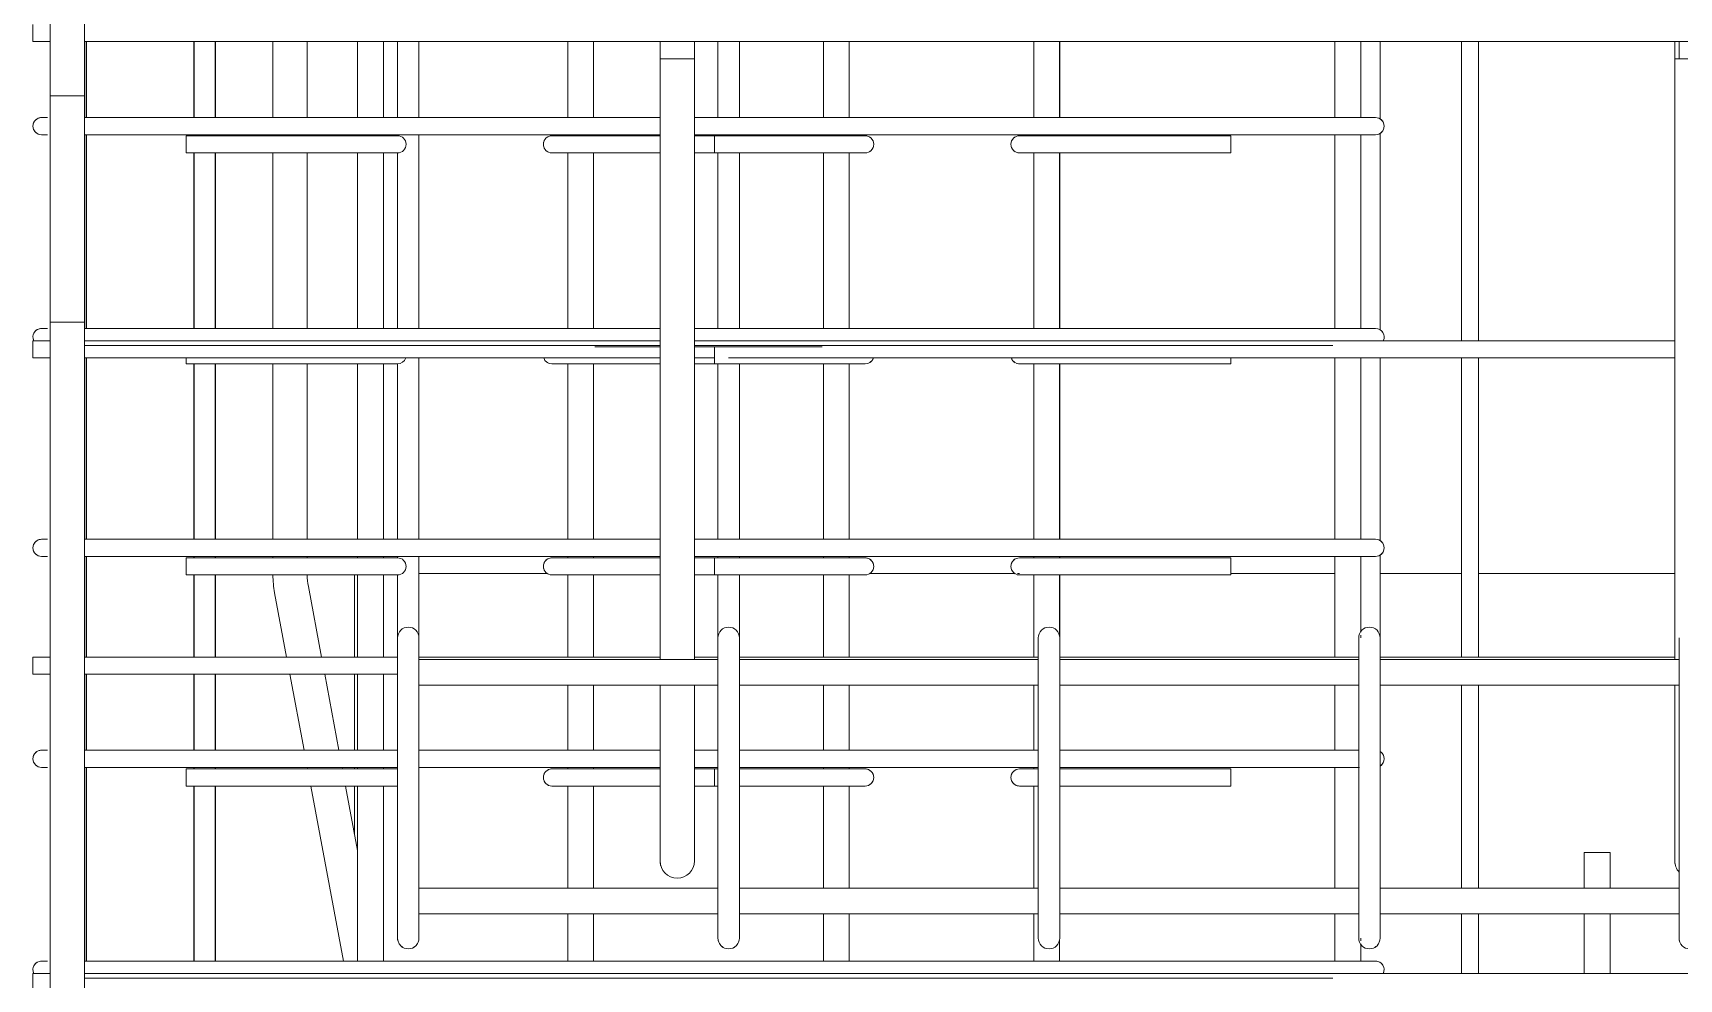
# Model space of a CAD drawing. Header units: millimetres. Extents: x -31655 to -5862, y 2843 to 78926.
# Drawn here: x -30420 to -29653, y 4391 to 4832 of the extents above; entities that cross this region are included whole.
import ezdxf

# ---------------------------------------------------------------- set-up
doc = ezdxf.new("R2010")
doc.units = ezdxf.units.MM
for name, color, linetype, lineweight in [('A-WALL', 113, 'Continuous', 25), ('S-BEAM', 12, 'Continuous', 18), ('S-RBAR', 171, 'Continuous', 18)]:
    doc.layers.add(name, color=color, linetype=linetype, lineweight=lineweight)

# ---------------------------------------------------------------- blocks, each defined once
blk = doc.blocks.new('M_Rectangular Corbel - M_Rectangular Corbel-5472199-Elevation Front')
at = {"layer": 'S-BEAM'}
for p, q in [((-30270.39, 4540.8), (-30270.39, 4579.07)), ((-30240.39, 4579.75), (-30180.5, 4579.75)), ((-30030.25, 4579.75), (-29962.5, 4579.75)), ((-29961.36, 4579.75), (-29960.39, 4579.75)), ((-29861.91, 4579.75), (-29813.32, 4579.75)), ((-29792.27, 4579.75), (-29754.39, 4579.75)), ((-29746.39, 4579.75), (-29654.9, 4579.75)), ((-30270.39, 4497.38), (-30270.39, 4532.8)), ((-30270.39, 4488.66), (-30270.39, 4489.38)), ((-30270.39, 4458.08), (-30270.39, 4480.66))]:
    blk.add_line(p, q, dxfattribs=at)

msp = doc.modelspace()

# ---------------------------------------------------------------- linework, layer by layer
at = {"layer": 'A-WALL'}
for p, q in [((-30395.39395, 4792.37073), (-30395.39395, 4827.82695)), ((-30345.39395, 4827.82695), (-30345.39395, 4792.37073)), ((-30335.39395, 4827.82695), (-30335.39395, 4792.37073)), ((-30395.39395, 4694.04049), (-30395.39395, 4784.37073)), ((-30345.39395, 4784.37073), (-30345.39395, 4783.89224)), ((-30335.39395, 4784.37073), (-30335.39395, 4783.89224)), ((-30345.39395, 4775.89224), (-30345.39395, 4694.04049)), ((-30335.39395, 4775.89224), (-30335.39395, 4694.04049)), ((-30395.39395, 4595.71026), (-30395.39395, 4680.3142)), ((-30345.39395, 4677.48276), (-30345.39395, 4595.71026)), ((-30335.39395, 4677.48276), (-30335.39395, 4595.71026)), ((-30395.39395, 4540.80145), (-30395.39395, 4587.71026)), ((-30345.39395, 4587.71026), (-30345.39395, 4587.07328)), ((-30335.39395, 4587.71026), (-30335.39395, 4587.07328)), ((-30345.39395, 4579.07328), (-30345.39395, 4540.80145)), ((-30335.39395, 4579.07328), (-30335.39395, 4540.80145)), ((-30395.39395, 4497.38002), (-30395.39395, 4532.80145)), ((-30345.39395, 4532.80145), (-30345.39395, 4497.38002)), ((-30335.39395, 4532.80145), (-30335.39395, 4497.38002)), ((-30395.39395, 4399.04978), (-30395.39395, 4489.38002)), ((-30345.39395, 4489.38002), (-30345.39395, 4488.66379)), ((-30335.39395, 4489.38002), (-30335.39395, 4488.66379)), ((-30345.39395, 4480.66379), (-30345.39395, 4399.04978)), ((-30335.39395, 4480.66379), (-30335.39395, 4399.04978))]:
    msp.add_line(p, q, dxfattribs=at)
at = {"layer": 'S-RBAR'}
for p, q in [((-30412.39395, 5460.17917), (-30412.39395, 4696.9502)), ((-30396.39395, 5460.17917), (-30396.39395, 4696.9502)), ((-30420.39395, 4827.82695), (-30420.39395, 4835.82695)), ((-30420.39395, 4827.82695), (-30412.39395, 4827.82695)), ((-30396.39395, 4827.82695), (-26504.39395, 4827.82695)), ((-30308.52294, 4827.82695), (-30308.52294, 4792.37073)), ((-30292.52294, 4827.82695), (-30292.52294, 4792.37073)), ((-30268.98659, 4792.37073), (-30268.98659, 4827.82695)), ((-30256.98659, 4792.37073), (-30256.98659, 4827.82695)), ((-30250.39395, 4827.82695), (-30250.39395, 4792.37073)), ((-30240.39395, 4827.82695), (-30240.39395, 4792.37073)), ((-30171.00816, 4792.37073), (-30171.00816, 4827.82695)), ((-30159.00816, 4792.37073), (-30159.00816, 4827.82695)), ((-30128.00099, 4819.75), (-30128.00099, 4827.82695)), ((-30112.00099, 4819.75), (-30112.00099, 4827.82695)), ((-30101.01895, 4827.82695), (-30101.01895, 4792.37073)), ((-30091.01895, 4827.82695), (-30091.01895, 4792.37073)), ((-30051.77973, 4792.37073), (-30051.77973, 4827.82695)), ((-30039.77973, 4792.37073), (-30039.77973, 4827.82695)), ((-29953.80131, 4792.37073), (-29953.80131, 4827.82695)), ((-29941.80131, 4792.37073), (-29941.80131, 4827.82695)), ((-29941.64395, 4827.82695), (-29941.64395, 4792.37073)), ((-29754.39395, 4688.3142), (-29754.39395, 4827.82695)), ((-29746.39395, 4688.3142), (-29746.39395, 4827.82695)), ((-29654.8997, 4819.75), (-29654.8997, 4827.82695)), ((-29652.89395, 4827.82695), (-29652.89395, 4819.75)), ((-29813.32288, 4792.37073), (-29813.32288, 4827.489)), ((-29801.32288, 4792.37073), (-29801.32288, 4827.489)), ((-29792.26895, 4827.489), (-29792.26895, 4791.67193)), ((-30128.00099, 4819.75), (-30128.00099, 4539.64273)), ((-30128.00099, 4819.75), (-30112.00099, 4819.75)), ((-30112.00099, 4819.75), (-30112.00099, 4539.64273)), ((-29654.8997, 4819.75), (-29654.8997, 4539.64273)), ((-29654.8997, 4819.75), (-29638.8997, 4819.75)), ((-30396.39395, 4802.5498), (-30412.39395, 4802.5498)), ((-30412.39395, 4053.80073), (-30412.39395, 4802.5498)), ((-30396.39395, 4053.80073), (-30396.39395, 4802.5498)), ((-30416.39395, 4792.37073), (-30413.58601, 4792.37073)), ((-30128.00099, 4792.37073), (-30396.39395, 4792.37073)), ((-29814.39395, 4792.37073), (-30112.00099, 4792.37073)), ((-29814.39395, 4792.37073), (-29800.25181, 4792.37073)), ((-29800.25181, 4792.37073), (-29794.39395, 4792.37073)), ((-29800.25181, 4792.37073), (-29794.39395, 4792.37073)), ((-30416.39395, 4784.37073), (-30413.58601, 4784.37073)), ((-30128.00099, 4784.37073), (-30396.39395, 4784.37073)), ((-30348.8828, 4783.89224), (-30324.67822, 4783.89224)), ((-30348.8828, 4775.89224), (-30348.8828, 4783.89224)), ((-30284.53608, 4783.89224), (-30324.67822, 4783.89224)), ((-30308.52294, 4784.37073), (-30308.52294, 4783.89224)), ((-30292.52294, 4784.37073), (-30292.52294, 4783.89224)), ((-30284.53608, 4783.89224), (-30250.39395, 4783.89224)), ((-30268.98659, 4783.89224), (-30268.98659, 4784.37073)), ((-30256.98659, 4783.89224), (-30256.98659, 4784.37073)), ((-30250.39395, 4784.37073), (-30250.39395, 4783.89224)), ((-30240.39395, 4784.37073), (-30240.39395, 4694.04049)), ((-30178.39395, 4783.89224), (-30158.39395, 4783.89224)), ((-30171.00816, 4783.89224), (-30171.00816, 4784.37073)), ((-30159.00816, 4783.89224), (-30159.00816, 4784.37073)), ((-30128.00099, 4783.89224), (-30158.39395, 4783.89224)), ((-29814.39395, 4784.37073), (-30112.00099, 4784.37073)), ((-30102.59853, 4783.89224), (-30112.00099, 4783.89224)), ((-30096.10968, 4783.89224), (-30102.59853, 4783.89224)), ((-30102.59853, 4783.89224), (-30102.59853, 4775.89224)), ((-30101.01895, 4784.37073), (-30101.01895, 4783.89224)), ((-30052.35921, 4783.89224), (-30096.10968, 4783.89224)), ((-30091.01895, 4784.37073), (-30091.01895, 4783.89224)), ((-30052.35921, 4783.89224), (-30032.35921, 4783.89224)), ((-30051.77973, 4783.89224), (-30051.77973, 4784.37073)), ((-30039.77973, 4783.89224), (-30039.77973, 4784.37073)), ((-29926.25181, 4783.89224), (-29960.39395, 4783.89224)), ((-29953.80131, 4783.89224), (-29953.80131, 4784.37073)), ((-29941.80131, 4783.89224), (-29941.80131, 4784.37073)), ((-29941.64395, 4784.37073), (-29941.64395, 4783.89224)), ((-29926.25181, 4783.89224), (-29886.10968, 4783.89224)), ((-29861.90509, 4783.89224), (-29886.10968, 4783.89224)), ((-29861.90509, 4783.89224), (-29861.90509, 4775.89224)), ((-29814.39395, 4784.37073), (-29794.39395, 4784.37073)), ((-29814.39395, 4784.37073), (-29794.39395, 4784.37073)), ((-29813.32288, 4694.04049), (-29813.32288, 4784.37073)), ((-29801.32288, 4694.04049), (-29801.32288, 4784.37073)), ((-29792.26895, 4785.06953), (-29792.26895, 4693.34169)), ((-30348.8828, 4775.89224), (-30324.67822, 4775.89224)), ((-30284.53608, 4775.89224), (-30324.67822, 4775.89224)), ((-30308.52294, 4775.89224), (-30308.52294, 4694.04049)), ((-30292.52294, 4775.89224), (-30292.52294, 4694.04049)), ((-30284.53608, 4775.89224), (-30250.39395, 4775.89224)), ((-30268.98659, 4694.04049), (-30268.98659, 4775.89224)), ((-30256.98659, 4694.04049), (-30256.98659, 4775.89224)), ((-30250.39395, 4775.89224), (-30250.39395, 4694.04049)), ((-30178.39395, 4775.89224), (-30158.39395, 4775.89224)), ((-30171.00816, 4694.04049), (-30171.00816, 4775.89224)), ((-30159.00816, 4694.04049), (-30159.00816, 4775.89224)), ((-30128.00099, 4775.89224), (-30158.39395, 4775.89224)), ((-30102.59853, 4775.89224), (-30112.00099, 4775.89224)), ((-30096.10968, 4775.89224), (-30102.59853, 4775.89224)), ((-30101.01895, 4775.89224), (-30101.01895, 4694.04049)), ((-30052.35921, 4775.89224), (-30096.10968, 4775.89224)), ((-30091.01895, 4775.89224), (-30091.01895, 4694.04049)), ((-30052.35921, 4775.89224), (-30032.35921, 4775.89224)), ((-30051.77973, 4694.04049), (-30051.77973, 4775.89224)), ((-30039.77973, 4694.04049), (-30039.77973, 4775.89224)), ((-29926.25181, 4775.89224), (-29960.39395, 4775.89224)), ((-29953.80131, 4694.04049), (-29953.80131, 4775.89224)), ((-29941.80131, 4694.04049), (-29941.80131, 4775.89224)), ((-29941.64395, 4775.89224), (-29941.64395, 4694.04049)), ((-29926.25181, 4775.89224), (-29886.10968, 4775.89224)), ((-29861.90509, 4775.89224), (-29886.10968, 4775.89224)), ((-30416.39395, 4694.04049), (-30413.58601, 4694.04049)), ((-30412.39395, 4696.9502), (-30396.39395, 4696.9502)), ((-30128.00099, 4694.04049), (-30396.39395, 4694.04049)), ((-29814.39395, 4694.04049), (-30112.00099, 4694.04049)), ((-29814.39395, 4694.04049), (-29800.25181, 4694.04049)), ((-29800.25181, 4694.04049), (-29794.39395, 4694.04049)), ((-29800.25181, 4694.04049), (-29794.39395, 4694.04049)), ((-30420.39395, 4688.3142), (-30412.39395, 4688.3142)), ((-30420.39395, 4680.3142), (-30420.39395, 4688.3142)), ((-30396.39395, 4688.3142), (-30128.00099, 4688.3142)), ((-30128.00099, 4686.04049), (-30396.39395, 4686.04049)), ((-30128.00099, 4685.48276), (-30158.39395, 4685.48276)), ((-30112.00099, 4688.3142), (-29654.8997, 4688.3142)), ((-29814.39395, 4686.04049), (-30112.00099, 4686.04049)), ((-30102.59853, 4685.48276), (-30112.00099, 4685.48276)), ((-30096.10968, 4685.48276), (-30102.59853, 4685.48276)), ((-30102.59853, 4685.48276), (-30102.59853, 4677.48276)), ((-30052.35921, 4685.48276), (-30096.10968, 4685.48276)), ((-30420.39395, 4680.3142), (-30412.39395, 4680.3142)), ((-30396.39395, 4680.3142), (-30128.00099, 4680.3142)), ((-30348.8828, 4677.48276), (-30348.8828, 4680.3142)), ((-30348.8828, 4677.48276), (-30324.67822, 4677.48276)), ((-30284.53608, 4677.48276), (-30324.67822, 4677.48276)), ((-30308.52294, 4677.48276), (-30308.52294, 4595.71026)), ((-30292.52294, 4677.48276), (-30292.52294, 4595.71026)), ((-30284.53608, 4677.48276), (-30250.39395, 4677.48276)), ((-30268.98659, 4595.71026), (-30268.98659, 4677.48276)), ((-30256.98659, 4595.71026), (-30256.98659, 4677.48276)), ((-30250.39395, 4677.48276), (-30250.39395, 4595.71026)), ((-30240.39395, 4680.3142), (-30240.39395, 4595.71026)), ((-30178.39395, 4677.48276), (-30158.39395, 4677.48276)), ((-30171.00816, 4595.71026), (-30171.00816, 4677.48276)), ((-30159.00816, 4595.71026), (-30159.00816, 4677.48276)), ((-30128.00099, 4677.48276), (-30158.39395, 4677.48276)), ((-30112.00099, 4680.3142), (-30102.59853, 4680.3142)), ((-30102.59853, 4677.48276), (-30112.00099, 4677.48276)), ((-30096.10968, 4677.48276), (-30102.59853, 4677.48276)), ((-30101.01895, 4677.48276), (-30101.01895, 4595.71026)), ((-30096.10968, 4680.3142), (-29654.8997, 4680.3142)), ((-30052.35921, 4677.48276), (-30096.10968, 4677.48276)), ((-30091.01895, 4677.48276), (-30091.01895, 4595.71026)), ((-30052.35921, 4677.48276), (-30032.35921, 4677.48276)), ((-30051.77973, 4595.71026), (-30051.77973, 4677.48276)), ((-30039.77973, 4595.71026), (-30039.77973, 4677.48276)), ((-29926.25181, 4677.48276), (-29960.39395, 4677.48276)), ((-29953.80131, 4595.71026), (-29953.80131, 4677.48276)), ((-29941.80131, 4595.71026), (-29941.80131, 4677.48276)), ((-29941.64395, 4677.48276), (-29941.64395, 4595.71026)), ((-29926.25181, 4677.48276), (-29886.10968, 4677.48276)), ((-29861.90509, 4677.48276), (-29886.10968, 4677.48276)), ((-29861.90509, 4680.3142), (-29861.90509, 4677.48276)), ((-29813.32288, 4595.71026), (-29813.32288, 4680.3142)), ((-29801.32288, 4595.71026), (-29801.32288, 4680.3142)), ((-29792.26895, 4680.3142), (-29792.26895, 4595.01145)), ((-29754.39395, 4540.80145), (-29754.39395, 4680.3142)), ((-29746.39395, 4540.80145), (-29746.39395, 4680.3142)), ((-30416.39395, 4595.71026), (-30413.58601, 4595.71026)), ((-30128.00099, 4595.71026), (-30396.39395, 4595.71026)), ((-29814.39395, 4595.71026), (-30112.00099, 4595.71026)), ((-29814.39395, 4595.71026), (-29800.25181, 4595.71026)), ((-29800.25181, 4595.71026), (-29794.39395, 4595.71026)), ((-29800.25181, 4595.71026), (-29794.39395, 4595.71026)), ((-30416.39395, 4587.71026), (-30413.58601, 4587.71026)), ((-30128.00099, 4587.71026), (-30396.39395, 4587.71026)), ((-30348.8828, 4587.07328), (-30324.67822, 4587.07328)), ((-30348.8828, 4579.07328), (-30348.8828, 4587.07328)), ((-30284.53608, 4587.07328), (-30324.67822, 4587.07328)), ((-30308.52294, 4587.71026), (-30308.52294, 4587.07328)), ((-30292.52294, 4587.71026), (-30292.52294, 4587.07328)), ((-30284.53608, 4587.07328), (-30250.39395, 4587.07328)), ((-30268.98659, 4587.07328), (-30268.98659, 4587.71026)), ((-30256.98659, 4587.07328), (-30256.98659, 4587.71026)), ((-30250.39395, 4587.71026), (-30250.39395, 4587.07328)), ((-30240.39395, 4587.71026), (-30240.39395, 4574.75)), ((-30178.39395, 4587.07328), (-30158.39395, 4587.07328)), ((-30171.00816, 4587.07328), (-30171.00816, 4587.71026)), ((-30159.00816, 4587.07328), (-30159.00816, 4587.71026)), ((-30128.00099, 4587.07328), (-30158.39395, 4587.07328)), ((-29814.39395, 4587.71026), (-30112.00099, 4587.71026)), ((-30102.59853, 4587.07328), (-30112.00099, 4587.07328)), ((-30096.10968, 4587.07328), (-30102.59853, 4587.07328)), ((-30102.59853, 4587.07328), (-30102.59853, 4579.07328)), ((-30101.01895, 4587.71026), (-30101.01895, 4587.07328)), ((-30052.35921, 4587.07328), (-30096.10968, 4587.07328)), ((-30091.01895, 4587.71026), (-30091.01895, 4587.07328)), ((-30052.35921, 4587.07328), (-30032.35921, 4587.07328)), ((-30051.77973, 4587.07328), (-30051.77973, 4587.71026)), ((-30039.77973, 4587.07328), (-30039.77973, 4587.71026)), ((-29926.25181, 4587.07328), (-29960.39395, 4587.07328)), ((-29953.80131, 4587.07328), (-29953.80131, 4587.71026)), ((-29941.80131, 4587.07328), (-29941.80131, 4587.71026)), ((-29941.64395, 4587.71026), (-29941.64395, 4587.07328)), ((-29926.25181, 4587.07328), (-29886.10968, 4587.07328)), ((-29861.90509, 4587.07328), (-29886.10968, 4587.07328)), ((-29861.90509, 4587.07328), (-29861.90509, 4579.07328)), ((-29814.39395, 4587.71026), (-29794.39395, 4587.71026)), ((-29814.39395, 4587.71026), (-29794.39395, 4587.71026)), ((-29813.32288, 4540.80145), (-29813.32288, 4587.71026)), ((-29801.32288, 4552.46193), (-29801.32288, 4587.71026)), ((-29792.26895, 4588.40906), (-29792.26895, 4574.75)), ((-30348.8828, 4579.07328), (-30324.67822, 4579.07328)), ((-30284.53608, 4579.07328), (-30324.67822, 4579.07328)), ((-30284.53608, 4579.07328), (-30250.39395, 4579.07328)), ((-30268.98659, 4540.80145), (-30268.98659, 4579.07328)), ((-30256.98659, 4540.80145), (-30256.98659, 4579.07328)), ((-30250.39395, 4579.07328), (-30250.39395, 4574.75)), ((-30250.39395, 4574.75), (-30250.39395, 4549.75)), ((-30240.39395, 4574.75), (-30240.39395, 4549.75)), ((-30178.39395, 4579.07328), (-30158.39395, 4579.07328)), ((-30171.00816, 4540.80145), (-30171.00816, 4579.07328)), ((-30159.00816, 4540.80145), (-30159.00816, 4579.07328)), ((-30128.00099, 4579.07328), (-30158.39395, 4579.07328)), ((-30102.59853, 4579.07328), (-30112.00099, 4579.07328)), ((-30096.10968, 4579.07328), (-30102.59853, 4579.07328)), ((-30101.01895, 4579.07328), (-30101.01895, 4574.75)), ((-30101.01895, 4574.75), (-30101.01895, 4549.75)), ((-30052.35921, 4579.07328), (-30096.10968, 4579.07328)), ((-30091.01895, 4579.07328), (-30091.01895, 4574.75)), ((-30091.01895, 4574.75), (-30091.01895, 4549.75)), ((-30052.35921, 4579.07328), (-30032.35921, 4579.07328)), ((-30051.77973, 4540.80145), (-30051.77973, 4579.07328)), ((-30039.77973, 4540.80145), (-30039.77973, 4579.07328)), ((-29926.25181, 4579.07328), (-29960.39395, 4579.07328)), ((-29953.80131, 4540.80145), (-29953.80131, 4579.07328)), ((-29941.80131, 4551.0441), (-29941.80131, 4579.07328)), ((-29941.64395, 4579.07328), (-29941.64395, 4574.75)), ((-29941.64395, 4574.75), (-29941.64395, 4549.75)), ((-29926.25181, 4579.07328), (-29886.10968, 4579.07328)), ((-29861.90509, 4579.07328), (-29886.10968, 4579.07328)), ((-29792.26895, 4574.75), (-29792.26895, 4549.75)), ((-30307.70787, 4570.77629), (-30302.11244, 4540.80145)), ((-30291.97956, 4573.71231), (-30285.83606, 4540.80145)), ((-30250.39395, 4524.75), (-30250.39395, 4549.75)), ((-30240.39395, 4524.75), (-30240.39395, 4549.75)), ((-30101.01895, 4524.75), (-30101.01895, 4549.75)), ((-30091.01895, 4524.75), (-30091.01895, 4549.75)), ((-29951.64395, 4524.75), (-29951.64395, 4549.75)), ((-29941.64395, 4524.75), (-29941.64395, 4549.75)), ((-29802.26895, 4524.75), (-29802.26895, 4549.75)), ((-29801.32288, 4549.75), (-29801.32288, 4550.94197)), ((-29792.26895, 4524.75), (-29792.26895, 4549.75)), ((-29652.89395, 4524.75), (-29652.89395, 4549.75)), ((-30420.39395, 4540.80145), (-30412.39395, 4540.80145)), ((-30420.39395, 4532.80145), (-30420.39395, 4540.80145)), ((-30396.39395, 4540.80145), (-30250.39395, 4540.80145)), ((-30240.39395, 4540.80145), (-30128.00099, 4540.80145)), ((-30240.39395, 4539.64273), (-30101.01895, 4539.64273)), ((-30112.00099, 4540.80145), (-30101.01895, 4540.80145)), ((-30091.01895, 4540.80145), (-29951.64395, 4540.80145)), ((-30091.01895, 4539.64273), (-29951.64395, 4539.64273)), ((-29941.64395, 4540.80145), (-29802.26895, 4540.80145)), ((-29941.64395, 4539.64273), (-29802.26895, 4539.64273)), ((-29792.26895, 4540.80145), (-29654.8997, 4540.80145)), ((-29792.26895, 4539.64273), (-29652.89395, 4539.64273)), ((-30420.39395, 4532.80145), (-30412.39395, 4532.80145)), ((-30396.39395, 4532.80145), (-30250.39395, 4532.80145)), ((-30300.61907, 4532.80145), (-30294.00692, 4497.38002)), ((-30284.34269, 4532.80145), (-30277.73054, 4497.38002)), ((-30268.98659, 4497.38002), (-30268.98659, 4532.80145)), ((-30256.98659, 4497.38002), (-30256.98659, 4532.80145)), ((-30250.39395, 4524.75), (-30250.39395, 4434.75)), ((-30240.39395, 4527.64273), (-30101.01895, 4527.64273)), ((-30240.39395, 4524.75), (-30240.39395, 4434.75)), ((-30171.00816, 4497.38002), (-30171.00816, 4527.64273)), ((-30159.00816, 4497.38002), (-30159.00816, 4527.64273)), ((-30128.00099, 4527.64273), (-30128.00099, 4485.75)), ((-30112.00099, 4527.64273), (-30112.00099, 4485.75)), ((-30101.01895, 4524.75), (-30101.01895, 4434.75)), ((-30091.01895, 4527.64273), (-29951.64395, 4527.64273)), ((-30091.01895, 4524.75), (-30091.01895, 4434.75)), ((-30051.77973, 4497.38002), (-30051.77973, 4527.64273)), ((-30039.77973, 4497.38002), (-30039.77973, 4527.64273)), ((-29953.80131, 4497.38002), (-29953.80131, 4527.64273)), ((-29951.64395, 4524.75), (-29951.64395, 4434.75)), ((-29941.64395, 4527.64273), (-29802.26895, 4527.64273)), ((-29941.64395, 4524.75), (-29941.64395, 4434.75)), ((-29813.32288, 4497.38002), (-29813.32288, 4527.64273)), ((-29802.26895, 4524.75), (-29802.26895, 4434.75)), ((-29792.26895, 4527.64273), (-29652.89395, 4527.64273)), ((-29792.26895, 4524.75), (-29792.26895, 4434.75)), ((-29754.39395, 4433.09023), (-29754.39395, 4527.64273)), ((-29746.39395, 4433.09023), (-29746.39395, 4527.64273)), ((-29654.8997, 4527.64273), (-29654.8997, 4485.75)), ((-29652.89395, 4524.75), (-29652.89395, 4434.75)), ((-30416.39395, 4497.38002), (-30413.58601, 4497.38002)), ((-30250.39395, 4497.38002), (-30396.39395, 4497.38002)), ((-30128.00099, 4497.38002), (-30240.39395, 4497.38002)), ((-30101.01895, 4497.38002), (-30112.00099, 4497.38002)), ((-29951.64395, 4497.38002), (-30091.01895, 4497.38002)), ((-29814.39395, 4497.38002), (-29941.64395, 4497.38002)), ((-29814.39395, 4497.38002), (-29802.07929, 4497.38002)), ((-30416.39395, 4489.38002), (-30413.58601, 4489.38002)), ((-30250.39395, 4489.38002), (-30396.39395, 4489.38002)), ((-30348.8828, 4488.66379), (-30324.67822, 4488.66379)), ((-30348.8828, 4480.66379), (-30348.8828, 4488.66379)), ((-30284.53608, 4488.66379), (-30324.67822, 4488.66379)), ((-30292.51355, 4489.38002), (-30292.37985, 4488.66379)), ((-30284.53608, 4488.66379), (-30250.39395, 4488.66379)), ((-30276.23717, 4489.38002), (-30276.10347, 4488.66379)), ((-30268.98659, 4488.66379), (-30268.98659, 4489.38002)), ((-30256.98659, 4488.66379), (-30256.98659, 4489.38002)), ((-30128.00099, 4489.38002), (-30240.39395, 4489.38002)), ((-30178.39395, 4488.66379), (-30158.39395, 4488.66379)), ((-30171.00816, 4488.66379), (-30171.00816, 4489.38002)), ((-30159.00816, 4488.66379), (-30159.00816, 4489.38002)), ((-30128.00099, 4488.66379), (-30158.39395, 4488.66379)), ((-30128.00099, 4445.75), (-30128.00099, 4485.75)), ((-30101.01895, 4489.38002), (-30112.00099, 4489.38002)), ((-30102.59853, 4488.66379), (-30112.00099, 4488.66379)), ((-30112.00099, 4445.75), (-30112.00099, 4485.75)), ((-30101.01895, 4488.66379), (-30102.59853, 4488.66379)), ((-30102.59853, 4488.66379), (-30102.59853, 4480.66379)), ((-29951.64395, 4489.38002), (-30091.01895, 4489.38002)), ((-30052.35921, 4488.66379), (-30091.01895, 4488.66379)), ((-30052.35921, 4488.66379), (-30032.35921, 4488.66379)), ((-30051.77973, 4488.66379), (-30051.77973, 4489.38002)), ((-30039.77973, 4488.66379), (-30039.77973, 4489.38002)), ((-29952.09233, 4488.66379), (-29960.39395, 4488.66379)), ((-29953.80131, 4488.66379), (-29953.80131, 4489.38002)), ((-29926.25181, 4488.66379), (-29941.78123, 4488.66379)), ((-29814.39395, 4489.38002), (-29941.64395, 4489.38002)), ((-29926.25181, 4488.66379), (-29886.10968, 4488.66379)), ((-29861.90509, 4488.66379), (-29886.10968, 4488.66379)), ((-29861.90509, 4488.66379), (-29861.90509, 4480.66379)), ((-29814.39395, 4489.38002), (-29801.9214, 4489.38002)), ((-29814.39395, 4489.38002), (-29801.9214, 4489.38002)), ((-29813.32288, 4433.09023), (-29813.32288, 4489.38002)), ((-29654.8997, 4445.75), (-29654.8997, 4485.75)), ((-30348.8828, 4480.66379), (-30324.67822, 4480.66379)), ((-30284.53608, 4480.66379), (-30324.67822, 4480.66379)), ((-30290.88649, 4480.66379), (-30275.65152, 4399.04978)), ((-30284.53608, 4480.66379), (-30250.39395, 4480.66379)), ((-30274.6101, 4480.66379), (-30268.98659, 4450.5385)), ((-30268.98659, 4399.04978), (-30268.98659, 4480.66379)), ((-30256.98659, 4399.04978), (-30256.98659, 4480.66379)), ((-30178.39395, 4480.66379), (-30158.39395, 4480.66379)), ((-30171.00816, 4433.09023), (-30171.00816, 4480.66379)), ((-30159.00816, 4433.09023), (-30159.00816, 4480.66379)), ((-30128.00099, 4480.66379), (-30158.39395, 4480.66379)), ((-30102.59853, 4480.66379), (-30112.00099, 4480.66379)), ((-30101.01895, 4480.66379), (-30102.59853, 4480.66379)), ((-30052.35921, 4480.66379), (-30091.01895, 4480.66379)), ((-30052.35921, 4480.66379), (-30032.35921, 4480.66379)), ((-30051.77973, 4433.09023), (-30051.77973, 4480.66379)), ((-30039.77973, 4433.09023), (-30039.77973, 4480.66379)), ((-29952.09233, 4480.66379), (-29960.39395, 4480.66379)), ((-29953.80131, 4433.09023), (-29953.80131, 4480.66379)), ((-29926.25181, 4480.66379), (-29941.78123, 4480.66379)), ((-29926.25181, 4480.66379), (-29886.10968, 4480.66379)), ((-29861.90509, 4480.66379), (-29886.10968, 4480.66379)), ((-29697.07288, 4449.75), (-29697.07288, 4433.09023)), ((-29697.07288, 4449.75), (-29685.07288, 4449.75)), ((-29685.07288, 4449.75), (-29685.07288, 4433.09023)), ((-30250.39395, 4409.75), (-30250.39395, 4434.75)), ((-30240.39395, 4409.75), (-30240.39395, 4434.75)), ((-30240.39395, 4433.09023), (-30101.01895, 4433.09023)), ((-30101.01895, 4409.75), (-30101.01895, 4434.75)), ((-30091.01895, 4409.75), (-30091.01895, 4434.75)), ((-30091.01895, 4433.09023), (-29951.64395, 4433.09023)), ((-29951.64395, 4409.75), (-29951.64395, 4434.75)), ((-29941.64395, 4409.75), (-29941.64395, 4434.75)), ((-29941.64395, 4433.09023), (-29802.26895, 4433.09023)), ((-29802.26895, 4409.75), (-29802.26895, 4434.75)), ((-29792.26895, 4409.75), (-29792.26895, 4434.75)), ((-29792.26895, 4433.09023), (-29652.89395, 4433.09023)), ((-29652.89395, 4409.75), (-29652.89395, 4434.75)), ((-30240.39395, 4421.09023), (-30101.01895, 4421.09023)), ((-30171.00816, 4399.04978), (-30171.00816, 4421.09023)), ((-30159.00816, 4399.04978), (-30159.00816, 4421.09023)), ((-30091.01895, 4421.09023), (-29951.64395, 4421.09023)), ((-30051.77973, 4399.04978), (-30051.77973, 4421.09023)), ((-30039.77973, 4399.04978), (-30039.77973, 4421.09023)), ((-29953.80131, 4399.04978), (-29953.80131, 4421.09023)), ((-29941.64395, 4421.09023), (-29802.26895, 4421.09023)), ((-29813.32288, 4399.04978), (-29813.32288, 4421.09023)), ((-29792.26895, 4421.09023), (-29652.89395, 4421.09023)), ((-29754.39395, 4393.2887), (-29754.39395, 4421.09023)), ((-29746.39395, 4393.2887), (-29746.39395, 4421.09023)), ((-29697.07288, 4421.09023), (-29697.07288, 4393.2887)), ((-29685.07288, 4421.09023), (-29685.07288, 4393.2887)), ((-29941.80131, 4399.04978), (-29941.80131, 4408.4559)), ((-29801.32288, 4408.55803), (-29801.32288, 4409.75)), ((-29801.32288, 4399.04978), (-29801.32288, 4407.03807)), ((-30416.39395, 4399.04978), (-30413.58601, 4399.04978)), ((-29814.39395, 4399.04978), (-30396.39395, 4399.04978)), ((-29814.39395, 4399.04978), (-29800.25181, 4399.04978)), ((-29800.25181, 4399.04978), (-29794.39395, 4399.04978)), ((-29800.25181, 4399.04978), (-29794.39395, 4399.04978)), ((-30420.39395, 4393.2887), (-30412.39395, 4393.2887)), ((-30420.39395, 4385.2887), (-30420.39395, 4393.2887)), ((-30396.39395, 4393.2887), (-26504.39395, 4393.2887)), ((-29814.39395, 4391.04978), (-30396.39395, 4391.04978))]:
    msp.add_line(p, q, dxfattribs=at)
for centre, radius, start, end in [((-30416.39395, 4788.37073), 4, 90, 270), ((-30416.39395, 4788.37073), 4, 120, 165), ((-30416.39395, 4788.37073), 4, 90, 105), ((-29794.39395, 4788.37073), 4, 270, 90), ((-29794.39395, 4788.37073), 4, 270, 90), ((-29794.39395, 4788.37073), 4, 15, 57.73667504), ((-30416.39395, 4788.37073), 4, 195, 240), ((-30250.39395, 4779.89224), 4, 270, 90), ((-30178.39395, 4779.89224), 4, 90, 270), ((-30178.39395, 4779.89224), 4, 120, 165), ((-30178.39395, 4779.89224), 4, 90, 105), ((-30032.39395, 4779.89224), 4, 75, 90), ((-30032.35921, 4779.89224), 4, 75, 90), ((-30032.35921, 4779.89224), 4, 270, 90), ((-30032.39395, 4779.89224), 4, 15, 60), ((-30032.35921, 4779.89224), 4, 15, 60), ((-29960.39395, 4779.89224), 4, 90, 270), ((-29960.39395, 4779.89224), 4, 120, 165), ((-29794.39395, 4788.37073), 4, 302.26332496, 345), ((-30178.39395, 4779.89224), 4, 195, 240), ((-30032.39395, 4779.89224), 4, 300, 345), ((-30032.35921, 4779.89224), 4, 300, 345), ((-29960.39395, 4779.89224), 4, 195, 240), ((-29960.39395, 4779.89224), 4, 255, 270), ((-30416.39395, 4690.04049), 4, 90, 205.74429302), ((-30416.39395, 4690.04049), 4, 120, 165), ((-30416.39395, 4690.04049), 4, 90, 105), ((-29794.39395, 4690.04049), 4, 334.25570698, 90), ((-29794.39395, 4690.04049), 4, 334.25570698, 90), ((-29794.39395, 4690.04049), 4, 15, 57.73667504), ((-30416.39395, 4690.04049), 4, 195, 205.74429302), ((-29794.39395, 4690.04049), 4, 334.25570698, 345), ((-30250.39395, 4681.48276), 4, 270, 342.92763553), ((-30178.39395, 4681.48276), 4, 197.07236447, 270), ((-30178.39395, 4681.48276), 4, 197.07236447, 240), ((-30032.35921, 4681.48276), 4, 270, 342.92763553), ((-30032.39395, 4681.48276), 4, 300, 342.92763553), ((-30032.35921, 4681.48276), 4, 300, 342.92763553), ((-29960.39395, 4681.48276), 4, 197.07236447, 240), ((-29960.39395, 4681.48276), 4, 197.07236447, 270), ((-29960.39395, 4681.48276), 4, 255, 270), ((-30416.39395, 4591.71026), 4, 90, 270), ((-30416.39395, 4591.71026), 4, 120, 165), ((-30416.39395, 4591.71026), 4, 195, 240), ((-30416.39395, 4591.71026), 4, 90, 105), ((-29794.39395, 4591.71026), 4, 270, 90), ((-29794.39395, 4591.71026), 4, 270, 90), ((-29794.39395, 4591.71026), 4, 15, 57.73667504), ((-29794.39395, 4591.71026), 4, 302.26332496, 345), ((-30250.39395, 4583.07328), 4, 270, 90), ((-30178.39395, 4583.07328), 4, 90, 270), ((-30178.39395, 4583.07328), 4, 120, 165), ((-30178.39395, 4583.07328), 4, 195, 240), ((-30178.39395, 4583.07328), 4, 90, 105), ((-30032.39395, 4583.07328), 4, 75, 90), ((-30032.35921, 4583.07328), 4, 75, 90), ((-30032.35921, 4583.07328), 4, 270, 90), ((-30032.39395, 4583.07328), 4, 15, 60), ((-30032.39395, 4583.07328), 4, 300, 345), ((-30032.35921, 4583.07328), 4, 15, 60), ((-30032.35921, 4583.07328), 4, 300, 345), ((-29960.39395, 4583.07328), 4, 90, 270), ((-29960.39395, 4583.07328), 4, 120, 165), ((-29960.39395, 4583.07328), 4, 195, 240), ((-30260.52294, 4579.58435), 48, 180.61091512, 190.57376073), ((-30260.52294, 4579.58435), 32, 180.91637268, 190.57376073), ((-29960.39395, 4583.07328), 4, 255, 270), ((-30245.39395, 4549.75), 5, 360, 180), ((-30096.01895, 4549.75), 5, 360, 180), ((-29946.64395, 4549.75), 5, 360, 180), ((-29797.26895, 4549.75), 5, 360, 180), ((-30416.39395, 4493.38002), 4, 90, 270), ((-30416.39395, 4493.38002), 4, 120, 165), ((-30416.39395, 4493.38002), 4, 195, 240), ((-30416.39395, 4493.38002), 4, 90, 105), ((-29794.39395, 4493.38002), 4, 302.26332496, 57.73667504), ((-29794.39395, 4493.38002), 4, 15, 57.73667504), ((-29794.39395, 4493.38002), 4, 302.26332496, 57.73667504), ((-29794.39395, 4493.38002), 4, 302.26332496, 345), ((-30178.39395, 4484.66379), 4, 90, 270), ((-30178.39395, 4484.66379), 4, 120, 165), ((-30178.39395, 4484.66379), 4, 195, 240), ((-30178.39395, 4484.66379), 4, 90, 105), ((-30032.39395, 4484.66379), 4, 75, 90), ((-30032.35921, 4484.66379), 4, 75, 90), ((-30032.35921, 4484.66379), 4, 270, 90), ((-30032.39395, 4484.66379), 4, 15, 60), ((-30032.39395, 4484.66379), 4, 300, 345), ((-30032.35921, 4484.66379), 4, 15, 60), ((-30032.35921, 4484.66379), 4, 300, 345), ((-29960.39395, 4484.66379), 4, 90, 270), ((-29960.39395, 4484.66379), 4, 120, 165), ((-29960.39395, 4484.66379), 4, 195, 240), ((-29960.39395, 4484.66379), 4, 255, 270), ((-30120.00099, 4445.75), 8, 180, 0), ((-30120.00099, 4445.75), 8, 180, 195), ((-29646.8997, 4445.75), 8, 180, 221.01931007), ((-29646.8997, 4445.75), 8, 180, 195), ((-30245.39395, 4409.75), 5, 180, 0), ((-30245.39395, 4409.75), 5, 180, 195), ((-30245.39395, 4409.75), 5, 210, 240), ((-30245.39395, 4409.75), 5, 300, 330), ((-30096.01895, 4409.75), 5, 180, 0), ((-30096.01895, 4409.75), 5, 180, 195), ((-30096.01895, 4409.75), 5, 210, 240), ((-30096.01895, 4409.75), 5, 300, 330), ((-29946.64395, 4409.75), 5, 180, 0), ((-29797.26895, 4409.75), 5, 180, 0), ((-29797.26895, 4409.75), 5, 215.213892, 240), ((-29797.26895, 4409.75), 5, 300, 330), ((-29647.89395, 4409.75), 5, 180, 0), ((-29647.89395, 4409.75), 5, 180, 195), ((-30416.39395, 4395.04978), 4, 90, 206.28521286), ((-30416.39395, 4395.04978), 4, 120, 165), ((-30416.39395, 4395.04978), 4, 90, 105), ((-29794.39395, 4395.04978), 4, 333.71478714, 90), ((-29794.39395, 4395.04978), 4, 75, 90), ((-29794.39395, 4395.04978), 4, 333.71478714, 90), ((-29794.39395, 4395.04978), 4, 15, 60), ((-30416.39395, 4395.04978), 4, 195, 206.28521286), ((-29794.39395, 4395.04978), 4, 333.71478714, 345)]:
    msp.add_arc(centre, radius, start, end, dxfattribs=at)

# ---------------------------------------------------------------- block references
at = {"layer": 'S-BEAM'}
msp.add_blockref('M_Rectangular Corbel - M_Rectangular Corbel-5472199-Elevation Front', (0, 0), dxfattribs=at)

doc.saveas('drawing.dxf')
